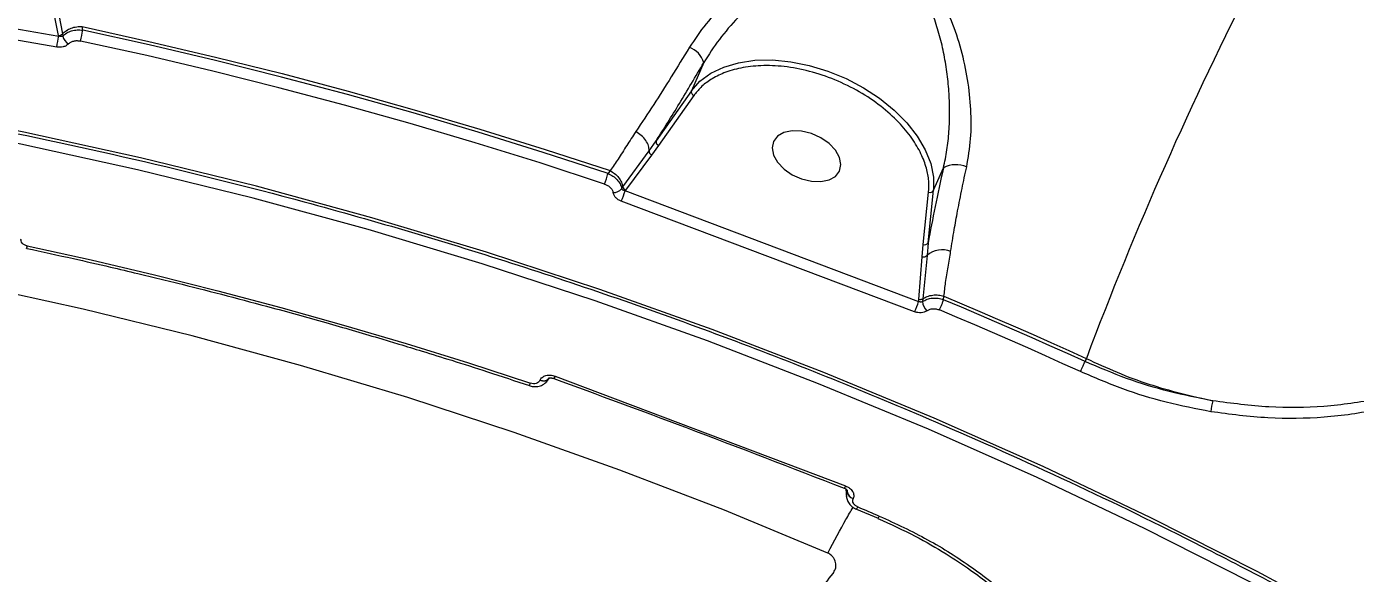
# Model space of a CAD drawing. Header units: millimetres. Extents: x -5609 to 5139, y -3980 to 3221.
# Drawn here: x 1406.3 to 1571.5, y -109.2 to -41.2 of the extents above; entities that cross this region are included whole.
import ezdxf

# ---------------------------------------------------------------- set-up
doc = ezdxf.new("R2010")
doc.units = ezdxf.units.MM
for name, color, linetype in [('DIKOM_ОБЪЕКТ', 7, 'Continuous'), ('DIKOM_РАЗМЕР_ЗОНА', 7, 'Continuous'), ('DIKOM_РАЗМЕР_ОБЪЕКТА', 7, 'Continuous')]:
    doc.layers.add(name, color=color, linetype=linetype)
doc.styles.add('style1', font='arial.ttf', dxfattribs={"width": 0.8})
doc.dimstyles.new('1-50', dxfattribs={"dimtxt": 300, "dimasz": 200, "dimexe": 100, "dimexo": 0, "dimgap": 100, "dimtad": 1, "dimtxsty": 'style1', "dimcen": 200, "dimclrd": 7, "dimclre": 7, "dimclrt": 7, "dimadec": 1, "dimazin": 2, "dimtfac": 1, "dimtmove": 0, "dimatfit": 2, "dimfxl": 0, "dimlwd": 25, "dimlwe": 18, "dimarcsym": 0})

# ---------------------------------------------------------------- blocks, each defined once
blk = doc.blocks.new('A$Cc336a1e3')
at = {"color": 7, "linetype": 'Continuous', "lineweight": 15}
for p, q in [((4191.97, 1237.19), (4230.45, 1230.49)), ((4230.2, 1229.13), (4191.75, 1235.83)), ((4230.43, 1230.58), (4229.29, 1236.14)), ((4229.84, 1236.45), (4230.91, 1230.76)), ((4230.45, 1230.49), (4230.43, 1230.58)), ((4230.91, 1230.76), (4230.95, 1230.5)), ((4233.44, 1231.23), (4233.36, 1231.68)), ((4310.63, 1227.19), (4309.1, 1223.68)), ((4309.1, 1223.68), (4304.72, 1217.47)), ((4309.38, 1223.09), (4305.01, 1216.88)), ((4303.83, 1216.24), (4304.72, 1217.47)), ((4300.58, 1211.73), (4303.83, 1216.24)), ((4304.13, 1215.7), (4300.89, 1211.33)), ((4305.01, 1216.88), (4304.13, 1215.7)), ((4339.2, 1211.31), (4340.43, 1214.12)), ((4298.98, 1213.76), (4298.73, 1213.4)), ((4300.43, 1211.52), (4300.58, 1211.73)), ((4300.89, 1211.33), (4300.84, 1211.27)), ((4300.84, 1211.27), (4337.32, 1197.5)), ((4337.89, 1204.56), (4338.57, 1211.09)), ((4338.52, 1204.78), (4339.2, 1211.31)), ((4336.83, 1196.21), (4300.38, 1209.97)), ((4337.78, 1203.05), (4337.89, 1204.56)), ((4338.52, 1204.78), (4338.38, 1203.22)), ((4337.35, 1197.73), (4337.78, 1203.05)), ((4338.38, 1203.22), (4337.86, 1197.81)), ((4337.32, 1197.5), (4337.35, 1197.73)), ((4337.86, 1197.81), (4337.83, 1197.47)), ((4340.44, 1197.71), (4340.49, 1198.14)), ((4358.18, 1190.4), (4358.02, 1190.02)), ((4290.27, 1187.68), (4290.27, 1187.69)), ((4291.08, 1187.47), (4291.41, 1187.97)), ((4291.33, 1187.87), (4291.34, 1187.89)), ((4292.15, 1188.21), (4328.26, 1174.56)), ((4328.27, 1174.17), (4328.37, 1173.16)), ((4328.47, 1173.85), (4328.46, 1173.84)), ((4329.21, 1172.98), (4329.2, 1172.96)), ((4329.62, 1171.65), (4332.29, 1170.52))]:
    blk.add_line(p, q, dxfattribs=at)
at = {"color": 8, "linetype": 'Continuous', "lineweight": 15}
for p, q in [((4291.33, 1187.87), (4291.06, 1187.51)), ((4291.39, 1187.97), (4291.33, 1187.87)), ((4291.34, 1187.89), (4291.39, 1187.98)), ((4328.36, 1173.25), (4328.46, 1173.84)), ((4328.46, 1173.84), (4328.45, 1173.97)), ((4328.47, 1174), (4328.47, 1173.85))]:
    blk.add_line(p, q, dxfattribs=at)
at = {"color": 7, "linetype": 'Continuous', "lineweight": 15, "flags": 128}
for points in [[(4405.31, 1149.5), (4392.46, 1156.86), (4379.41, 1163.89), (4366.19, 1170.59), (4352.8, 1176.96), (4339.25, 1182.99), (4325.54, 1188.67), (4311.69, 1194.01), (4297.71, 1198.99), (4283.61, 1203.62), (4269.38, 1207.89), (4255.05, 1211.81), (4240.63, 1215.36), (4226.11, 1218.54), (4211.52, 1221.36), (4196.86, 1223.81), (4182.14, 1225.89), (4167.37, 1227.6), (4152.56, 1228.94), (4137.73, 1229.9), (4122.87, 1230.49), (4108, 1230.7)], [(4233.36, 1231.68), (4241.67, 1229.84), (4249.96, 1227.89), (4258.21, 1225.83), (4266.43, 1223.64), (4274.62, 1221.34), (4282.78, 1218.93), (4290.9, 1216.4), (4298.98, 1213.76)], [(4298.73, 1213.4), (4290.69, 1216.03), (4282.61, 1218.54), (4274.49, 1220.94), (4266.34, 1223.23), (4258.16, 1225.4), (4249.95, 1227.46), (4241.71, 1229.4), (4233.44, 1231.23)], [(4404.42, 1148.21), (4391.6, 1155.55), (4378.6, 1162.56), (4365.42, 1169.24), (4352.06, 1175.59), (4338.55, 1181.59), (4324.89, 1187.26), (4311.08, 1192.58), (4297.14, 1197.55), (4283.08, 1202.17), (4268.9, 1206.43), (4254.61, 1210.33), (4240.23, 1213.87), (4225.76, 1217.05), (4211.21, 1219.86), (4196.59, 1222.3), (4181.92, 1224.37), (4167.19, 1226.08), (4152.43, 1227.41), (4137.64, 1228.37), (4122.82, 1228.95), (4108, 1229.16)], [(4298.3, 1212.09), (4290.28, 1214.71), (4282.22, 1217.22), (4274.12, 1219.62), (4265.99, 1221.9), (4257.83, 1224.07), (4249.63, 1226.12), (4241.41, 1228.06), (4233.16, 1229.88)], [(4309.1, 1223.68), (4310.16, 1224.87), (4311.51, 1225.87), (4313.12, 1226.64), (4314.96, 1227.18), (4316.99, 1227.48), (4319.17, 1227.52), (4321.44, 1227.3), (4323.75, 1226.84), (4326.07, 1226.13), (4328.32, 1225.2), (4330.48, 1224.07), (4332.48, 1222.76), (4334.28, 1221.3), (4335.86, 1219.72), (4337.16, 1218.06), (4338.16, 1216.35), (4338.85, 1214.63), (4339.2, 1212.94), (4339.2, 1211.31)], [(4322.8, 1212.73), (4324.02, 1212.43), (4325.18, 1212.39), (4326.21, 1212.6), (4327, 1213.05), (4327.51, 1213.71), (4327.68, 1214.51), (4327.51, 1215.39), (4327, 1216.29), (4326.2, 1217.13), (4325.17, 1217.84), (4324.01, 1218.36), (4322.79, 1218.66), (4321.62, 1218.7), (4320.6, 1218.49), (4319.8, 1218.04), (4319.3, 1217.39), (4319.12, 1216.58), (4319.3, 1215.7), (4319.81, 1214.8), (4320.61, 1213.96), (4321.63, 1213.25), (4322.8, 1212.73)], [(4326.06, 1166.2), (4313.19, 1171.52), (4300.19, 1176.52), (4287.07, 1181.19), (4273.84, 1185.53), (4260.49, 1189.53), (4247.05, 1193.21), (4233.51, 1196.54), (4219.9, 1199.53), (4206.21, 1202.19), (4192.45, 1204.5), (4178.65, 1206.46)], [(4226.55, 1204.4), (4234.47, 1202.65), (4242.37, 1200.79), (4250.23, 1198.82), (4258.07, 1196.74), (4265.87, 1194.55), (4273.64, 1192.25), (4281.38, 1189.84), (4289.08, 1187.32)], [(4358.02, 1190.02), (4355.83, 1191.01), (4353.65, 1191.99), (4351.46, 1192.97), (4349.26, 1193.93), (4347.06, 1194.89), (4344.86, 1195.84), (4342.65, 1196.78), (4340.44, 1197.71)], [(4340.49, 1198.14), (4342.72, 1197.21), (4344.94, 1196.26), (4347.16, 1195.3), (4349.37, 1194.34), (4351.58, 1193.37), (4353.78, 1192.39), (4355.99, 1191.4), (4358.18, 1190.4)], [(4357.46, 1188.76), (4355.28, 1189.75), (4353.1, 1190.73), (4350.91, 1191.7), (4348.72, 1192.67), (4346.53, 1193.62), (4344.33, 1194.57), (4342.13, 1195.51), (4339.92, 1196.44)], [(4288.94, 1187.02), (4288.93, 1187.02), (4288.93, 1187.03)], [(4329.78, 1171.93), (4330.11, 1171.79), (4330.45, 1171.65), (4330.78, 1171.51), (4331.12, 1171.37), (4331.45, 1171.22), (4331.78, 1171.08), (4332.12, 1170.94), (4332.45, 1170.8)]]:
    blk.add_lwpolyline(points, dxfattribs=at)
at = {"color": 7, "linetype": 'Continuous', "lineweight": 15}
for centre, radius, start, end in [((4778.82, 1032.84), 449.17, 152.8586, 159.4653), ((4230.46, 1231.19), 0.62, 267.1319, 315.763), ((4211.47, 1235.13), 22.32, 346.4003, 349.9349), ((4185.51, 1237.99), 45.56, 348.7901, 350.5255), ((4232.46, 1230.83), 1.54, 192.4285, 238.609), ((4307.78, 1226.31), 2.99, 17.1041, 69.171), ((4309.58, 1223.55), 0.498, 164.4596, 246.7498), ((4304.37, 1216.18), 0.538, 174.1571, 243.6039), ((4341.99, 1211.17), 3.33, 66.7141, 117.8278), ((4284.62, 1217.29), 14.63, 339.1924, 344.5821), ((4299.38, 1212.38), 1.36, 269.2566, 320.7146), ((4290.34, 1214.28), 10.93, 336.7602, 343.9932), ((4301.15, 1211.85), 0.578, 191.5399, 243.1406), ((4338.76, 1211.58), 0.522, 249.3448, 328.4704), ((4338.08, 1205.05), 0.522, 249.3275, 328.5017), ((4337.95, 1203.59), 0.562, 252.3051, 319.3213), ((4340.28, 1200.94), 2.97, 69.299, 129.7715), ((4322.17, 1202.54), 15.98, 336.6343, 341.5796), ((4339.35, 1197.49), 1.52, 180.575, 229.3994), ((4379.69, 1183.34), 6.06, 162.7688, 175.8174), ((4329.49, 1173.96), 1.04, 186.6489, 253.6912), ((4329.5, 1173.97), 1.04, 186.6505, 253.6921)]:
    blk.add_arc(centre, radius, start, end, dxfattribs=at)
at = {"color": 8, "linetype": 'Continuous', "lineweight": 15}
blk.add_arc((4288.33, 1187.49), 0.774, 321.8097, 346.8559, dxfattribs=at)
at = {"color": 7, "linetype": 'Continuous', "lineweight": 15}
for points, knots in [([(4343.31, 1214.23), (4343.5, 1215.39), (4343.9, 1217.7), (4343.88, 1221.38), (4343.49, 1225.09), (4342.69, 1228.81), (4341.48, 1232.43), (4340.08, 1235.34), (4338.65, 1237.47), (4337.39, 1238.98), (4335.94, 1240.27), (4334.26, 1241.31), (4332.42, 1242), (4330.48, 1242.33), (4328.51, 1242.32), (4326.37, 1242.02), (4324.07, 1241.37), (4321.69, 1240.39), (4319.06, 1239.02), (4316.25, 1237.15), (4313.38, 1234.74), (4310.82, 1232.07), (4309.5, 1230.09), (4308.84, 1229.1)], [0, 0, 0, 0, 0.060845, 0.121612, 0.183354, 0.245191, 0.307739, 0.37055, 0.403623, 0.434356, 0.467555, 0.498926, 0.531461, 0.563761, 0.59464, 0.627844, 0.669954, 0.711774, 0.753549, 0.815744, 0.877335, 0.938875, 1, 1, 1, 1]), ([(4340.43, 1214.12), (4340.59, 1214.85), (4340.9, 1216.33), (4341.14, 1218.65), (4341.22, 1220.99), (4341.14, 1223.37), (4340.91, 1225.76), (4340.53, 1228.16), (4339.98, 1230.52), (4339.27, 1232.79), (4338.44, 1234.79), (4337.5, 1236.51), (4336.47, 1237.97), (4335.23, 1239.25), (4333.75, 1240.27), (4332.05, 1240.91), (4330.25, 1241.13), (4328.45, 1240.99), (4326.7, 1240.59), (4325.01, 1239.99), (4323.39, 1239.24), (4321.82, 1238.37), (4320.17, 1237.32), (4318.38, 1236.01), (4316.56, 1234.46), (4314.57, 1232.5), (4312.49, 1230.13), (4311.25, 1228.17), (4310.63, 1227.19)], [0, 0, 0, 0, 0.040892, 0.082102, 0.124425, 0.164473, 0.206795, 0.249469, 0.291944, 0.333526, 0.374616, 0.406044, 0.43735, 0.468777, 0.500015, 0.531436, 0.562695, 0.594046, 0.625273, 0.656664, 0.687821, 0.718936, 0.750164, 0.790643, 0.834501, 0.874988, 0.937543, 1, 1, 1, 1]), ([(4230.91, 1230.76), (4231.06, 1230.9), (4231.37, 1231.19), (4231.99, 1231.5), (4232.68, 1231.68), (4233.14, 1231.68), (4233.36, 1231.68)], [0, 0, 0, 0, 0.248254, 0.504297, 0.758157, 1, 1, 1, 1]), ([(4230.95, 1230.5), (4231.11, 1230.63), (4231.42, 1230.91), (4232.05, 1231.17), (4232.74, 1231.29), (4233.21, 1231.25), (4233.44, 1231.23)], [0, 0, 0, 0, 0.251001, 0.501382, 0.750741, 1, 1, 1, 1]), ([(4108, 1230.36), (4109.99, 1230.35), (4113.65, 1230.33), (4118.63, 1230.25), (4122.63, 1230.15), (4125.89, 1230.06), (4131.62, 1229.86), (4143.18, 1229.32), (4159.88, 1228.09), (4178.84, 1226.06), (4198.15, 1223.38), (4218.5, 1219.85), (4239.83, 1215.32), (4262.91, 1209.53), (4287.61, 1202.21), (4313.8, 1193.08), (4336.6, 1183.9), (4356.15, 1175.12), (4368.71, 1169), (4377.25, 1164.62), (4381.75, 1162.27), (4385.7, 1160.15), (4389.54, 1158.07), (4393.76, 1155.73), (4399.08, 1152.73), (4402.96, 1150.46), (4405.08, 1149.22)], [0, 0, 0, 0, 0.019189, 0.035164, 0.047916, 0.057574, 0.066534, 0.103041, 0.168836, 0.227582, 0.286329, 0.356264, 0.426199, 0.496133, 0.585138, 0.674143, 0.763147, 0.821893, 0.880639, 0.897872, 0.914473, 0.929662, 0.941081, 0.95662, 0.976265, 1, 1, 1, 1]), ([(4231.66, 1229.51), (4231.56, 1229.44), (4231.38, 1229.28), (4231.02, 1229.15), (4230.61, 1229.08), (4230.34, 1229.12), (4230.2, 1229.13)], [0, 0, 0, 0, 0.249669, 0.499682, 0.749734, 1, 1, 1, 1]), ([(4230.95, 1230.5), (4230.92, 1230.48), (4230.86, 1230.44), (4230.73, 1230.42), (4230.59, 1230.44), (4230.49, 1230.47), (4230.45, 1230.49)], [0, 0, 0, 0, 0.233783, 0.478609, 0.735199, 1, 1, 1, 1]), ([(4231.66, 1229.51), (4231.75, 1229.59), (4231.94, 1229.75), (4232.32, 1229.89), (4232.74, 1229.95), (4233.02, 1229.9), (4233.16, 1229.88)], [0, 0, 0, 0, 0.249779, 0.499701, 0.749492, 1, 1, 1, 1]), ([(4308.84, 1229.1), (4308.09, 1227.87), (4306.58, 1225.39), (4304.34, 1221.86), (4302.92, 1219.71), (4302.18, 1218.61)], [0, 0, 0, 0, 0.326011, 0.652894, 1, 1, 1, 1]), ([(4304.72, 1217.47), (4305.67, 1218.98), (4307.58, 1222.01), (4309.61, 1225.46), (4310.63, 1227.19)], [0, 0, 0, 0, 0.499115, 1, 1, 1, 1]), ([(4338.57, 1211.09), (4338.6, 1211.55), (4338.64, 1212.51), (4338.34, 1214.11), (4337.67, 1215.9), (4336.53, 1217.84), (4334.87, 1219.85), (4332.67, 1221.83), (4329.99, 1223.63), (4326.97, 1225.11), (4323.78, 1226.18), (4320.65, 1226.77), (4317.76, 1226.88), (4315.24, 1226.59), (4313.15, 1225.98), (4311.51, 1225.14), (4310.25, 1224.18), (4309.66, 1223.44), (4309.38, 1223.09)], [0, 0, 0, 0, 0.046209, 0.097337, 0.153593, 0.214976, 0.281181, 0.351537, 0.42495, 0.499998, 0.575047, 0.648462, 0.718817, 0.785023, 0.846407, 0.902661, 0.953788, 1, 1, 1, 1]), ([(4302.18, 1218.61), (4301.8, 1218.03), (4301.03, 1216.85), (4300, 1215.21), (4299.31, 1214.23), (4298.98, 1213.76)], [0, 0, 0, 0, 0.332884, 0.67666, 1, 1, 1, 1]), ([(4303.83, 1216.24), (4303.83, 1216.44), (4303.82, 1216.85), (4303.46, 1217.53), (4302.9, 1218.16), (4302.41, 1218.46), (4302.18, 1218.61)], [0, 0, 0, 0, 0.248177, 0.507966, 0.763424, 1, 1, 1, 1]), ([(4304.72, 1217.47), (4304.71, 1217.42), (4304.69, 1217.35), (4304.71, 1217.24), (4304.74, 1217.15), (4304.79, 1217.07), (4304.87, 1216.97), (4304.95, 1216.91), (4305.01, 1216.88)], [0, 0, 0, 0, 0.239455, 0.368298, 0.499858, 0.63169, 0.76046, 1, 1, 1, 1]), ([(4340.43, 1214.12), (4340.07, 1212.49), (4339.34, 1209.23), (4338.8, 1206.26), (4338.52, 1204.78)], [0, 0, 0, 0, 0.500674, 1, 1, 1, 1]), ([(4341.32, 1203.72), (4341.46, 1204.6), (4341.72, 1206.22), (4342.2, 1208.85), (4342.71, 1211.46), (4343.11, 1213.33), (4343.31, 1214.23)], [0, 0, 0, 0, 0.270997, 0.498445, 0.759282, 1, 1, 1, 1]), ([(4298.73, 1213.4), (4298.94, 1213.3), (4299.36, 1213.1), (4299.88, 1212.64), (4300.27, 1212.11), (4300.38, 1211.72), (4300.43, 1211.52)], [0, 0, 0, 0, 0.248139, 0.497418, 0.747992, 1, 1, 1, 1]), ([(4298.98, 1213.76), (4299.18, 1213.65), (4299.58, 1213.41), (4300.07, 1212.91), (4300.44, 1212.33), (4300.53, 1211.93), (4300.58, 1211.73)], [0, 0, 0, 0, 0.241888, 0.495679, 0.751816, 1, 1, 1, 1]), ([(4298.3, 1212.09), (4298.43, 1212.04), (4298.7, 1211.93), (4299.02, 1211.68), (4299.26, 1211.37), (4299.33, 1211.14), (4299.36, 1211.02)], [0, 0, 0, 0, 0.249418, 0.499233, 0.749312, 1, 1, 1, 1]), ([(4300.38, 1209.97), (4300.25, 1210.02), (4300, 1210.13), (4299.69, 1210.39), (4299.46, 1210.69), (4299.4, 1210.91), (4299.36, 1211.02)], [0, 0, 0, 0, 0.249336, 0.49929, 0.749533, 1, 1, 1, 1]), ([(4300.84, 1211.27), (4300.79, 1211.27), (4300.69, 1211.29), (4300.57, 1211.34), (4300.48, 1211.42), (4300.45, 1211.49), (4300.43, 1211.52)], [0, 0, 0, 0, 0.263768, 0.520304, 0.765625, 1, 1, 1, 1]), ([(4226.55, 1204.4), (4226.43, 1204.43), (4226.19, 1204.5), (4225.91, 1204.73), (4225.75, 1205.01), (4225.76, 1205.2), (4225.77, 1205.29)], [0, 0, 0, 0, 0.249903, 0.499747, 0.749861, 1, 1, 1, 1]), ([(4226.47, 1204.09), (4228.4, 1203.67), (4231.88, 1202.92), (4236.48, 1201.87), (4240.05, 1201.02), (4243.03, 1200.31), (4248.6, 1198.93), (4255.64, 1197.1), (4263.9, 1194.8), (4269.15, 1193.27), (4272.99, 1192.11), (4275.89, 1191.23), (4279.56, 1190.09), (4284, 1188.67), (4287.21, 1187.6), (4288.95, 1187.03)], [0, 0, 0, 0, 0.091665, 0.16448, 0.218439, 0.261747, 0.30595, 0.484375, 0.598123, 0.70309, 0.737356, 0.784027, 0.843362, 0.915356, 1, 1, 1, 1]), ([(4340.49, 1198.14), (4340.55, 1198.71), (4340.68, 1199.87), (4341, 1201.72), (4341.22, 1203.06), (4341.32, 1203.72)], [0, 0, 0, 0, 0.327617, 0.671347, 1, 1, 1, 1]), ([(4420.88, 1201.18), (4419.62, 1199.49), (4417.12, 1196.13), (4412.36, 1191.91), (4406.98, 1188.41), (4400.99, 1185.73), (4394.55, 1183.9), (4387.76, 1182.96), (4380.75, 1182.83), (4376.02, 1183.46), (4373.65, 1183.78)], [0, 0, 0, 0, 0.12512, 0.249773, 0.375244, 0.499699, 0.625034, 0.749556, 0.874299, 1, 1, 1, 1]), ([(4420.18, 1202.11), (4418.96, 1200.47), (4416.51, 1197.17), (4411.85, 1193.05), (4406.58, 1189.63), (4400.71, 1187.01), (4394.4, 1185.23), (4387.75, 1184.31), (4380.87, 1184.19), (4376.23, 1184.82), (4373.9, 1185.13)], [0, 0, 0, 0, 0.124988, 0.249524, 0.374908, 0.499323, 0.624668, 0.749255, 0.874121, 1, 1, 1, 1]), ([(4337.83, 1197.47), (4337.79, 1197.45), (4337.72, 1197.42), (4337.59, 1197.41), (4337.45, 1197.43), (4337.37, 1197.47), (4337.32, 1197.5)], [0, 0, 0, 0, 0.242921, 0.490148, 0.742438, 1, 1, 1, 1]), ([(4337.86, 1197.81), (4337.83, 1197.78), (4337.76, 1197.74), (4337.62, 1197.71), (4337.48, 1197.7), (4337.39, 1197.72), (4337.35, 1197.73)], [0, 0, 0, 0, 0.244948, 0.499864, 0.754817, 1, 1, 1, 1]), ([(4337.83, 1197.47), (4338.01, 1197.58), (4338.37, 1197.79), (4339.04, 1197.93), (4339.76, 1197.92), (4340.22, 1197.78), (4340.44, 1197.71)], [0, 0, 0, 0, 0.250111, 0.500097, 0.749862, 1, 1, 1, 1]), ([(4337.86, 1197.81), (4338.04, 1197.92), (4338.4, 1198.14), (4339.09, 1198.3), (4339.81, 1198.32), (4340.27, 1198.2), (4340.49, 1198.14)], [0, 0, 0, 0, 0.248147, 0.504526, 0.758512, 1, 1, 1, 1]), ([(4339.92, 1196.44), (4339.97, 1196.53), (4340.06, 1196.73), (4340.22, 1197.1), (4340.36, 1197.45), (4340.42, 1197.63), (4340.44, 1197.71)], [0, 0, 0, 0, 0.240676, 0.499995, 0.759339, 1, 1, 1, 1]), ([(4338.36, 1196.33), (4338.25, 1196.27), (4338.04, 1196.14), (4337.65, 1196.07), (4337.23, 1196.08), (4336.97, 1196.16), (4336.83, 1196.21)], [0, 0, 0, 0, 0.249783, 0.499744, 0.749689, 1, 1, 1, 1]), ([(4338.36, 1196.33), (4338.46, 1196.39), (4338.68, 1196.52), (4339.09, 1196.59), (4339.51, 1196.58), (4339.79, 1196.48), (4339.92, 1196.44)], [0, 0, 0, 0, 0.249875, 0.499637, 0.749528, 1, 1, 1, 1]), ([(4357.46, 1188.76), (4357.5, 1188.86), (4357.6, 1189.05), (4357.77, 1189.41), (4357.92, 1189.76), (4357.98, 1189.93), (4358.02, 1190.02)], [0, 0, 0, 0, 0.240582, 0.500034, 0.75942, 1, 1, 1, 1]), ([(4373.9, 1185.13), (4372.09, 1185.49), (4368.47, 1186.19), (4363.13, 1187.84), (4359.73, 1189.29), (4358.02, 1190.02)], [0, 0, 0, 0, 0.33402, 0.665982, 1, 1, 1, 1]), ([(4358.18, 1190.4), (4359.45, 1189.81), (4361.99, 1188.63), (4367.21, 1186.68), (4371.23, 1185.75), (4373.9, 1185.13)], [0, 0, 0, 0, 0.251947, 0.503287, 1, 1, 1, 1]), ([(4290.27, 1187.68), (4290.22, 1187.59), (4290.12, 1187.43), (4289.82, 1187.28), (4289.45, 1187.23), (4289.21, 1187.29), (4289.08, 1187.32)], [0, 0, 0, 0, 0.250524, 0.500802, 0.750725, 1, 1, 1, 1]), ([(4290.27, 1187.69), (4290.31, 1187.76), (4290.38, 1187.89), (4290.61, 1188.11), (4291, 1188.3), (4291.58, 1188.37), (4291.96, 1188.26), (4292.15, 1188.21)], [0, 0, 0, 0, 0.125447, 0.251158, 0.500895, 0.750365, 1, 1, 1, 1]), ([(4290.27, 1187.69), (4290.38, 1187.66), (4290.6, 1187.6), (4290.92, 1187.62), (4291.19, 1187.71), (4291.29, 1187.83), (4291.34, 1187.89)], [0, 0, 0, 0, 0.24232, 0.499949, 0.757697, 1, 1, 1, 1]), ([(4291.33, 1187.87), (4291.28, 1187.81), (4291.18, 1187.69), (4290.92, 1187.6), (4290.6, 1187.58), (4290.37, 1187.65), (4290.27, 1187.68)], [0, 0, 0, 0, 0.24232, 0.49998, 0.757699, 1, 1, 1, 1]), ([(4291.39, 1187.97), (4291.4, 1187.96), (4291.42, 1187.96), (4291.53, 1187.98), (4291.65, 1187.98), (4291.76, 1187.97), (4291.87, 1187.95), (4291.94, 1187.92), (4291.98, 1187.91)], [0, 0, 0, 0, 0.270802, 0.526001, 0.648937, 0.769462, 0.886307, 1, 1, 1, 1]), ([(4291.98, 1187.91), (4297.45, 1185.9), (4309.52, 1181.46), (4321.53, 1176.81), (4328.1, 1174.26)], [0, 0, 0, 0, 0.452478, 1, 1, 1, 1]), ([(4373.65, 1183.78), (4371.8, 1184.14), (4368.11, 1184.86), (4362.67, 1186.54), (4359.2, 1188.02), (4357.46, 1188.76)], [0, 0, 0, 0, 0.333962, 0.666114, 1, 1, 1, 1]), ([(4288.94, 1187.02), (4289.1, 1186.97), (4289.46, 1186.88), (4290.04, 1186.9), (4290.65, 1187.09), (4290.96, 1187.38), (4291.12, 1187.54)], [0, 0, 0, 0, 0.213503, 0.449461, 0.71231, 1, 1, 1, 1]), ([(4328.26, 1174.56), (4328.43, 1174.47), (4328.79, 1174.3), (4329.16, 1173.88), (4329.29, 1173.49), (4329.29, 1173.19), (4329.24, 1173.05), (4329.21, 1172.98)], [0, 0, 0, 0, 0.249573, 0.499155, 0.748818, 0.874518, 1, 1, 1, 1]), ([(4328.1, 1174.26), (4328.17, 1174.23), (4328.3, 1174.17), (4328.42, 1174.06), (4328.48, 1173.99), (4328.49, 1173.98), (4328.49, 1173.97)], [0, 0, 0, 0, 0.248061, 0.496293, 0.74599, 1, 1, 1, 1]), ([(4328.36, 1173.26), (4328.39, 1173.07), (4328.45, 1172.71), (4328.75, 1172.25), (4329.13, 1171.88), (4329.45, 1171.72), (4329.6, 1171.64)], [0, 0, 0, 0, 0.267582, 0.525034, 0.768507, 1, 1, 1, 1]), ([(4329.78, 1171.93), (4329.67, 1171.99), (4329.44, 1172.11), (4329.22, 1172.38), (4329.12, 1172.68), (4329.17, 1172.87), (4329.2, 1172.96)], [0, 0, 0, 0, 0.249839, 0.499756, 0.74981, 1, 1, 1, 1]), ([(4332.27, 1170.52), (4332.27, 1170.51), (4332.27, 1170.5), (4332.31, 1170.55), (4332.37, 1170.64), (4332.43, 1170.75), (4332.45, 1170.8)], [0, 0, 0, 0, 0.254253, 0.511261, 0.762138, 1, 1, 1, 1]), ([(4332.28, 1170.51), (4333.84, 1169.79), (4336.76, 1168.46), (4340.57, 1166.25), (4343.63, 1164.23), (4346, 1162.46), (4348.85, 1160.13), (4352.2, 1156.97), (4355.87, 1152.7), (4358.99, 1148.13), (4360.97, 1144.31), (4362.19, 1141.35), (4362.96, 1139.11), (4363.66, 1136.48), (4364.2, 1133.62), (4364.28, 1131.7), (4364.32, 1130.8)], [0, 0, 0, 0, 0.085661, 0.159486, 0.22123, 0.271338, 0.311479, 0.411182, 0.51312, 0.615551, 0.72055, 0.763439, 0.808601, 0.865864, 0.937179, 1, 1, 1, 1]), ([(4332.45, 1170.8), (4334.48, 1169.86), (4338.53, 1167.98), (4344.1, 1164.43), (4349.18, 1160.42), (4353.67, 1155.99), (4357.5, 1151.22), (4360.61, 1146.22), (4362.94, 1141.08), (4364.47, 1135.93), (4365.18, 1130.86), (4365.06, 1125.98), (4364.17, 1121.36), (4362.92, 1118.61), (4362.29, 1117.23)], [0, 0, 0, 0, 0.083421, 0.1666, 0.249543, 0.333042, 0.416017, 0.499512, 0.582695, 0.66594, 0.749582, 0.832831, 0.91629, 1, 1, 1, 1]), ([(4326.7, 1163.66), (4326.81, 1163.84), (4327.03, 1164.2), (4327.1, 1164.85), (4326.9, 1165.45), (4326.57, 1165.86), (4326.3, 1166.08), (4326.14, 1166.16), (4326.06, 1166.2)], [0, 0, 0, 0, 0.237309, 0.475251, 0.725708, 0.858807, 0.931775, 1, 1, 1, 1])]:
    blk.add_open_spline(points, degree=3, knots=knots, dxfattribs=at)
at = {"color": 8, "linetype": 'Continuous', "lineweight": 15}
for points, knots in [([(4226.46, 1204.09), (4226.46, 1204.08), (4226.46, 1204.08), (4226.48, 1204.13), (4226.51, 1204.23), (4226.54, 1204.34), (4226.55, 1204.4)], [0, 0, 0, 0, 0.103563, 0.412498, 0.714232, 1, 1, 1, 1]), ([(4292.15, 1188.21), (4292.12, 1188.14), (4292.04, 1187.98), (4291.99, 1187.89), (4291.99, 1187.92), (4291.99, 1187.93)], [0, 0, 0, 0, 0.430953, 0.895965, 1, 1, 1, 1]), ([(4328.26, 1174.56), (4328.22, 1174.49), (4328.15, 1174.33), (4328.1, 1174.24), (4328.1, 1174.27), (4328.1, 1174.27)], [0, 0, 0, 0, 0.42678, 0.887124, 1, 1, 1, 1]), ([(4326.06, 1166.2), (4326.84, 1167.69), (4328, 1169.89), (4328.9, 1171.39), (4329.19, 1171.87)], [0, 0, 0, 0, 0.677673, 1, 1, 1, 1]), ([(4329.6, 1171.65), (4329.6, 1171.65), (4329.61, 1171.64), (4329.64, 1171.68), (4329.7, 1171.78), (4329.75, 1171.88), (4329.78, 1171.93)], [0, 0, 0, 0, 0.114333, 0.419289, 0.71747, 1, 1, 1, 1]), ([(4253.06, 1090.66), (4253.21, 1090.59), (4253.83, 1090.25), (4255.15, 1090.31), (4256.92, 1090.69), (4258.7, 1091.37), (4260.7, 1092.38), (4262.89, 1093.73), (4265.28, 1095.39), (4267.87, 1097.39), (4270.6, 1099.67), (4273.5, 1102.25), (4276.52, 1105.09), (4279.72, 1108.23), (4282.6, 1111.17), (4285.15, 1113.85), (4287.25, 1116.08), (4288.95, 1117.94), (4290.21, 1119.32), (4291.06, 1120.27), (4291.96, 1121.27), (4292.9, 1122.32), (4293.88, 1123.42), (4295.26, 1125), (4297.14, 1127.15), (4299.49, 1129.89), (4302.01, 1132.85), (4304.54, 1135.86), (4307.05, 1138.9), (4309.53, 1141.92), (4312.36, 1145.41), (4315.6, 1149.46), (4319.25, 1154.07), (4322.93, 1158.77), (4325.46, 1162.05), (4326.7, 1163.66)], [0, 0, 0, 0, 0.018812, 0.079998, 0.123333, 0.167223, 0.211022, 0.254942, 0.299207, 0.342662, 0.387146, 0.429042, 0.472181, 0.514407, 0.557013, 0.581745, 0.607837, 0.631761, 0.641103, 0.650804, 0.660863, 0.67128, 0.682057, 0.69319, 0.7165, 0.742656, 0.76735, 0.794246, 0.819255, 0.841914, 0.866718, 0.900577, 0.933193, 0.967285, 1, 1, 1, 1])]:
    blk.add_open_spline(points, degree=3, knots=knots, dxfattribs=at)
blk = doc.blocks.new('*D2')
at = {"layer": 'Defpoints', "color": 0, "transparency": 16777216}
for p in [(-5158.5, 3221.44), (639.33, 3221.44), (2080.28, -2772.9)]:
    blk.add_point(p, dxfattribs=at)
at = {"layer": 'DIKOM_РАЗМЕР_ЗОНА', "color": 7, "lineweight": 18, "transparency": 16777216}
for p, q in [((639.33, 3221.44), (-5258.5, 3221.44)), ((2080.28, -2772.9), (-5258.5, -2772.9))]:
    blk.add_line(p, q, dxfattribs=at)
at = {"layer": 'DIKOM_РАЗМЕР_ЗОНА', "color": 7, "lineweight": 25, "transparency": 16777216}
blk.add_line((-5158.5, -2572.9), (-5158.5, 3021.44), dxfattribs=at)
at = {"layer": 'DIKOM_РАЗМЕР_ЗОНА', "color": 7, "transparency": 16777216}
for points in [[(-5191.83, 3021.44), (-5125.17, 3021.44), (-5158.5, 3221.44)], [(-5191.83, -2572.9), (-5125.17, -2572.9), (-5158.5, -2772.9)]]:
    blk.add_solid(points, dxfattribs=at)
at = {"layer": 'DIKOM_РАЗМЕР_ЗОНА', "color": 7, "transparency": 16777216, "insert": (-5411.67, 224.27), "char_height": 300, "attachment_point": 5, "rotation": 90, "style": 'style1'}
blk.add_mtext('6000', dxfattribs=at)
blk = doc.blocks.new('*D3')
at = {"layer": 'Defpoints', "color": 0, "transparency": 16777216}
for p in [(3639.92, 380.08), (-2820.17, -123), (3639.92, -3311)]:
    blk.add_point(p, dxfattribs=at)
at = {"layer": 'DIKOM_РАЗМЕР_ОБЪЕКТА', "color": 7, "lineweight": 18, "transparency": 16777216}
for p, q in [((3639.92, 380.08), (3639.92, -3411)), ((-2820.17, -123), (-2820.17, -3411))]:
    blk.add_line(p, q, dxfattribs=at)
at = {"layer": 'DIKOM_РАЗМЕР_ОБЪЕКТА', "color": 7, "lineweight": 25, "transparency": 16777216}
blk.add_line((-2620.17, -3311), (3439.92, -3311), dxfattribs=at)
at = {"layer": 'DIKOM_РАЗМЕР_ОБЪЕКТА', "color": 7, "transparency": 16777216}
for points in [[(-2620.17, -3277.67), (-2620.17, -3344.33), (-2820.17, -3311)], [(3439.92, -3277.67), (3439.92, -3344.33), (3639.92, -3311)]]:
    blk.add_solid(points, dxfattribs=at)
at = {"layer": 'DIKOM_РАЗМЕР_ОБЪЕКТА', "color": 7, "transparency": 16777216, "insert": (300, -3057.83), "char_height": 300, "attachment_point": 5, "style": 'style1'}
blk.add_mtext('6450', dxfattribs=at)

msp = doc.modelspace()

# ---------------------------------------------------------------- linework, layer by layer
at = {"layer": 'DIKOM_РАЗМЕР_ОБЪЕКТА'}
msp.add_circle((2594.5, 436), 1052.678, dxfattribs=at)

# ---------------------------------------------------------------- block references
at = {"layer": 'DIKOM_ОБЪЕКТ'}
msp.add_blockref('A$Cc336a1e3', (-2820.166, -1272.903), dxfattribs=at)

# ---------------------------------------------------------------- dimensions: what is measured, and where the dimension line sits
at = {"layer": 'DIKOM_РАЗМЕР_ЗОНА'}
dim = msp.add_linear_dim(base=(-5158.5, 3221.444), p1=(2080.276, -2772.903), p2=(639.334, 3221.444), angle=90, text='6000', dimstyle='1-50', dxfattribs=at)
dim.commit()
dim.dimension.update_dxf_attribs({"geometry": '*D2', "text_midpoint": (-5158.5, 224.27), "dimtype": 160})
at = {"layer": 'DIKOM_РАЗМЕР_ОБЪЕКТА'}
dim = msp.add_linear_dim(base=(3639.915, -3311), p1=(-2820.166, -123), p2=(3639.915, 380.085), text='6450', dimstyle='1-50', dxfattribs=at)
dim.commit()
dim.dimension.update_dxf_attribs({"geometry": '*D3', "text_midpoint": (300, -3311), "dimtype": 160})

doc.saveas('drawing.dxf')
